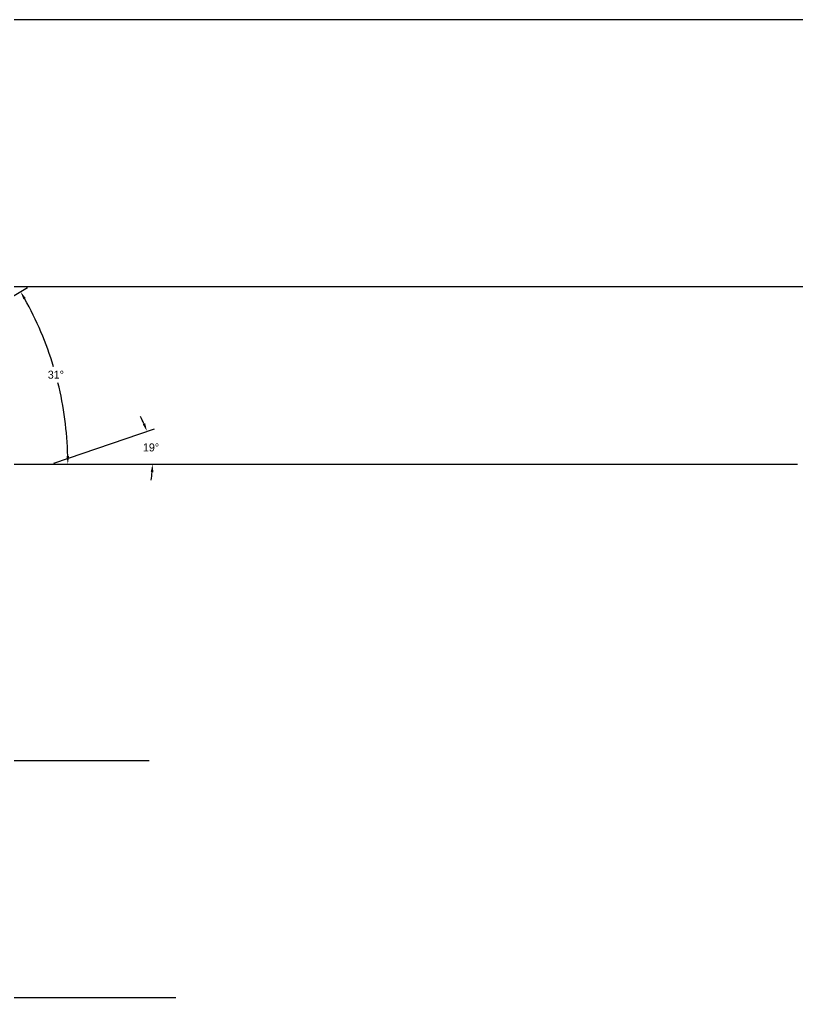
# Model space of a CAD drawing. Header units: inches. Extents: x -164 to 250, y -285 to 80.
# Drawn here: x -131.37 to -113.87, y -123.48 to -101.48 of the extents above; entities that cross this region are included whole.
import ezdxf

# ---------------------------------------------------------------- set-up
doc = ezdxf.new("R2010")
doc.units = ezdxf.units.IN
doc.header["$MEASUREMENT"] = 0
doc.layers.add('trajectories', color=3, linetype='Continuous')
doc.dimstyles.get("Standard").update_dxf_attribs({"dimtxt": 0.18, "dimasz": 0.18, "dimexe": 0.18, "dimexo": 0.0625, "dimgap": 0.09, "dimtad": 0, "dimtih": 1, "dimtoh": 1, "dimdec": 4, "dimzin": 0, "dimdsep": 46, "dimtxsty": 'Standard', "dimcen": 0.09, "dimadec": 0, "dimazin": 0, "dimtfac": 1, "dimtdec": 4, "dimtofl": 0, "dimtmove": 0, "dimatfit": 3, "dimfxl": 1, "dimtolj": 1, "dimtzin": 0, "dimarcsym": 0})

# ---------------------------------------------------------------- blocks, each defined once
blk = doc.blocks.new('*D215')
at = {"layer": 'Defpoints', "color": 0, "transparency": 16777216}
for p in [(-130.402, -110.132), (-142.368, -111.482), (-134.218, -111.482), (-142.399, -114.164), (-147.868, -117.41)]:
    blk.add_point(p, dxfattribs=at)
at = {"layer": 'trajectories', "color": 0, "lineweight": -2, "transparency": 16777216}
for p, q in [((-137.828, -111.45), (-131.191, -107.511)), ((-134.156, -111.482), (-130.102, -111.482))]:
    blk.add_line(p, q, dxfattribs=at)
for start, end in [(16.7579, 29.3345), (1.3571, 13.9432)]:
    blk.add_arc((-137.881, -111.482), 7.6, start, end, dxfattribs=at)
at = {"layer": 'trajectories', "color": 0, "transparency": 16777216}
for points in [[(-131.282, -107.774), (-131.23, -107.744), (-131.346, -107.603)], [(-130.254, -111.302), (-130.314, -111.303), (-130.282, -111.482)]]:
    blk.add_solid(points, dxfattribs=at)
at = {"layer": 'trajectories', "color": 0, "transparency": 16777216, "insert": (-130.552, -109.471), "char_height": 0.18, "attachment_point": 5}
blk.add_mtext('\\A1;31°', dxfattribs=at)
blk = doc.blocks.new('*D216')
at = {"layer": 'Defpoints', "color": 0, "transparency": 16777216}
for p in [(-128.394, -111.232), (-142.368, -111.482), (-134.218, -111.482), (-133.152, -112.343), (-147.868, -117.41)]:
    blk.add_point(p, dxfattribs=at)
at = {"layer": 'trajectories', "color": 0, "lineweight": -2, "transparency": 16777216}
for p, q in [((-130.594, -111.462), (-128.334, -110.684)), ((-134.156, -111.482), (-128.2, -111.482))]:
    blk.add_line(p, q, dxfattribs=at)
for start, end in [(23.5394, 28.0789), (350.9211, 355.4606)]:
    blk.add_arc((-130.653, -111.482), 2.273, start, end, dxfattribs=at)
at = {"layer": 'trajectories', "color": 0, "transparency": 16777216}
for points in [[(-128.541, -110.564), (-128.597, -110.585), (-128.504, -110.742)], [(-128.417, -111.661), (-128.357, -111.663), (-128.38, -111.482)]]:
    blk.add_solid(points, dxfattribs=at)
at = {"layer": 'trajectories', "color": 0, "transparency": 16777216, "insert": (-128.411, -111.107), "char_height": 0.18, "attachment_point": 5}
blk.add_mtext('\\A1;19°', dxfattribs=at)

msp = doc.modelspace()

# ---------------------------------------------------------------- linework, layer by layer
at = {"layer": 'trajectories'}
for p, q in [((-131.86829, -101.47999), (-105.46525, -101.47999)), ((-134.21829, -107.48219), (-113.52207, -107.48219)), ((-134.21829, -111.48219), (-113.87237, -111.48219)), ((-136.47417, -118.14699), (-128.45009, -118.14699)), ((-131.86829, -123.47999), (-127.85438, -123.47999))]:
    msp.add_line(p, q, dxfattribs=at)

# ---------------------------------------------------------------- dimensions: what is measured, and where the dimension line sits
for base, line1, line2, picture, middle in [((-130.40236, -110.13238), ((-134.21829, -111.48219), (-142.36829, -111.48219)), ((-147.86829, -117.40999), (-142.3988, -114.16353)), '*D215', (-130.55249, -109.47093)), ((-128.39407, -111.2315), ((-147.86829, -117.40999), (-133.15231, -112.34287)), ((-134.21829, -111.48219), (-142.36829, -111.48219)), '*D216', (-128.41136, -111.10712))]:
    dim = msp.add_angular_dim_2l(base=base, line1=line1, line2=line2, dimstyle='Standard', dxfattribs=at)
    dim.commit()
    dim.dimension.update_dxf_attribs({"geometry": picture, "text_midpoint": middle})

doc.saveas('drawing.dxf')
